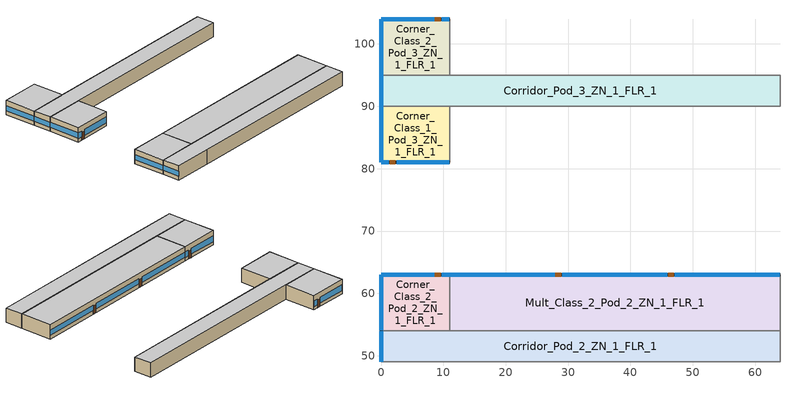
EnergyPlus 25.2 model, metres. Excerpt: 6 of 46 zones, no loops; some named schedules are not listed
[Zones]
Corridor_Pod_2_ZN_1_FLR_1
 floor ground (Corridor_Pod_2_ZN_1_FLR_1_Floor_Ffactor): 0,54 64,54 64,49 0,49 z0
 wall outside (nonres_ext_wall_grd): 0,54 0,49 z0:4
 wall to Corner_Class_1_Pod_2_ZN_1_FLR_1 (int_wall): 0,49 11,49 z0:4
 wall to Mult_Class_1_Pod_2_ZN_1_FLR_1 (int_wall): 11,49 64,49 z0:4
 wall to Main_Corridor_ZN_1_FLR_1 (int_wall): 64,49 64,54 z0:4
 wall to Mult_Class_2_Pod_2_ZN_1_FLR_1 (int_wall): 64,54 11,54 z0:4
 wall to Corner_Class_2_Pod_2_ZN_1_FLR_1 (int_wall): 11,54 0,54 z0:4
 window (NonresWindow_U_0.369_SHGC_0.357): 0,53.95 0,49.05 z1.1:2.53
 ceiling to Corridor_Pod_2_ZN_1_FLR_2 (int_slab_ceiling): 0,49 64,49 64,54 0,54 z4
Corner_Class_2_Pod_2_ZN_1_FLR_1
 floor ground (Corner_Class_2_Pod_2_ZN_1_FLR_1_Floor_Ffactor): 0,63 11,63 11,54 0,54 z0
 wall outside (nonres_ext_wall_grd): 11,63 0,63 0,54 z0:4
 wall to Mult_Class_2_Pod_2_ZN_1_FLR_1 (int_wall): 11,54 11,63 z0:4
 window (NonresWindow_U_0.369_SHGC_0.357): 0,62.95 0,54.05 z1.1:2.52; 10.95,63 9.73,63 / 8.51,63 0.05,63 z0.92:2.51
 door (Swinging Door_con): 9.57,63 8.65,63 z0:2.13
 ceiling to Corner_Class_2_Pod_2_ZN_1_FLR_2 (int_slab_ceiling): 0,54 11,54 11,63 0,63 z4
Mult_Class_2_Pod_2_ZN_1_FLR_1
 floor ground (Mult_Class_2_Pod_2_ZN_1_FLR_1_Floor_Ffactor): 11,63 64,63 64,54 11,54 z0
 wall outside (nonres_ext_wall_grd): 64,63 11,63 z0:4
 wall to Main_Corridor_ZN_1_FLR_1 (int_wall): 64,54 64,63 z0:4
 window (NonresWindow_U_0.369_SHGC_0.357): 63.95,63 47.13,63 / 27.87,63 11.05,63 / 45.91,63 29.09,63 z1.03:2.5
 door (Swinging Door_con): 46.97,63 46.06,63 / 28.89,63 27.98,63 z0:2.13
 ceiling to Mult_Class_2_Pod_2_ZN_1_FLR_2 (int_slab_ceiling): 11,54 64,54 64,63 11,63 z4
Corner_Class_1_Pod_3_ZN_1_FLR_1
 floor ground (Corner_Class_1_Pod_3_ZN_1_FLR_1_Floor_Ffactor): 0,90 11,90 11,81 0,81 z0
 wall outside (nonres_ext_wall_grd): 0,90 0,81 11,81 z0:4
 wall to Mult_Class_1_Pod_3_ZN_1_FLR_1 (int_wall): 11,81 11,90 z0:4
 wall to Corridor_Pod_3_ZN_1_FLR_1 (int_wall): 11,90 0,90 z0:4
 window (NonresWindow_U_0.369_SHGC_0.357): 0,89.95 0,81.05 z1.1:2.52; 0.05,81 1.27,81 / 2.49,81 10.95,81 z0.92:2.51
 door (Swinging Door_con): 1.4,81 2.31,81 z0:2.13
 ceiling to Corner_Class_1_Pod_3_ZN_1_FLR_2 (int_slab_ceiling): 0,81 11,81 11,90 0,90 z4
Corridor_Pod_3_ZN_1_FLR_1
 floor ground (Corridor_Pod_3_ZN_1_FLR_1_Floor_Ffactor): 0,95 64,95 64,90 0,90 z0
 wall outside (nonres_ext_wall_grd): 0,95 0,90 z0:4
 wall to Mult_Class_1_Pod_3_ZN_1_FLR_1 (int_wall): 11,90 64,90 z0:4
 wall to Bathrooms_ZN_1_FLR_1 (int_wall): 64,90 64,95 z0:4
 wall to Mult_Class_2_Pod_3_ZN_1_FLR_1 (int_wall): 64,95 11,95 z0:4
 wall to Corner_Class_2_Pod_3_ZN_1_FLR_1 (int_wall): 11,95 0,95 z0:4
 window (NonresWindow_U_0.369_SHGC_0.357): 0,94.95 0,90.05 z1.1:2.53
 ceiling to Corridor_Pod_3_ZN_1_FLR_2 (int_slab_ceiling): 0,90 64,90 64,95 0,95 z4
Corner_Class_2_Pod_3_ZN_1_FLR_1
 floor ground (Corner_Class_2_Pod_3_ZN_1_FLR_1_Floor_Ffactor): 0,104 11,104 11,95 0,95 z0
 wall outside (nonres_ext_wall_grd): 11,104 0,104 0,95 z0:4
 wall to Mult_Class_2_Pod_3_ZN_1_FLR_1 (int_wall): 11,95 11,104 z0:4
 window (NonresWindow_U_0.369_SHGC_0.357): 0,103.95 0,95.05 z1.1:2.52; 10.95,104 9.73,104 / 8.51,104 0.05,104 z0.92:2.51
 door (Swinging Door_con): 9.55,104 8.64,104 z0:2.13
 ceiling to Corner_Class_2_Pod_3_ZN_1_FLR_2 (int_slab_ceiling): 0,95 11,95 11,104 0,104 z4
[Building]
SchoolSecondary: North Axis=0; Terrain=City; Loads Convergence Tolerance Value=0.04; Temperature Convergence Tolerance Value=0.2; Solar Distribution=FullInteriorAndExterior; Maximum Number of Warmup Days=50; Minimum Number of Warmup Days=6
[Site:Location]
Albuquerque.Intl.Sunport_NM_USA WMO=723650: Latitude=35.04; Longitude=-106.62; Time Zone=-7; Elevation=1620
[SizingPeriod:DesignDay] Day of Month=21; DryBulb Temperature Range Modifier Type=DefaultMultipliers; Humidity Condition Type=Wetbulb; Barometric Pressure=83318; Rain Indicator=No; Snow Indicator=No; Daylight Saving Time Indicator=No
Name | Month | Day Type | Maximum DryBulb Temperature | Daily DryBulb Temperature Range | Wetbulb or DewPoint at Maximum DryBulb | Wind Speed | Wind Direction | Solar Model Indicator | Sky Clearness | ASHRAE Clear Sky Optical Depth for Beam Irradiance taub | ASHRAE Clear Sky Optical Depth for Diffuse Irradiance taud
Albuquerque.Intl.Sunport_NM_USA Ann Htg 99.6% Condns DB | 12 | WinterDesignDay | -7.9 | 0 | -7.9 | 3.2 | 0 | ASHRAEClearSky | 0
Albuquerque.Intl.Sunport_NM_USA Ann Clg .4% Condns DB=>MWB | 7 | SummerDesignDay | 35.1 | 13.5 | 15.7 | 4.4 | 220 | ASHRAETau |  | 0.463 | 1.887
[Site:GroundTemperature:FCfactorMethod]
January Ground Temperature=13.7; February Ground Temperature=7; March Ground Temperature=2.1; April Ground Temperature=2.6; May Ground Temperature=4.3; June Ground Temperature=8.8; July Ground Temperature=13.9; August Ground Temperature=17.8; September Ground Temperature=23.2; October Ground Temperature=25.6; November Ground Temperature=24.1; December Ground Temperature=20.5
[Site:WaterMainsTemperature]
Calculation Method=CORRELATION; Annual Average Outdoor Air Temperature=13.6333; Maximum Difference In Monthly Average Outdoor Air Temperatures=23.5
[Material]
Name | Roughness | Thickness | Conductivity | Density | Specific Heat | Thermal Absorptance | Solar Absorptance | Visible Absorptance
Std Wood 6inch | MediumSmooth | 0.15 | 0.12 | 540 | 1210 | 0.9 | 0.7 | 0.7
F07 25mm stucco | Smooth | 0.0254 | 0.72 | 1856 | 840 | 0.9 | 0.7 | 0.7
G01 13mm gypsum board | Smooth | 0.0127 | 0.16 | 800 | 1090 | 0.9 | 0.7 | 0.5
G01 16mm gypsum board | MediumSmooth | 0.0159 | 0.16 | 800 | 1090
100mm Normalweight concrete floor | MediumRough | 0.1016 | 2.31 | 2322 | 832
[Material:NoMass] Thermal Absorptance=0.9; Solar Absorptance=0.7
Name | Roughness | Thermal Resistance | Visible Absorptance
Opaque Door panel_con | MediumRough | 0.475973 | 0.7
CP02 CARPET PAD | VeryRough | 0.21648 | 0.8
Nonres_Exterior_Wall_Insulation_grd | MediumSmooth | 1.34659 | 0.7
[WindowMaterial:SimpleGlazingSystem]
Nonres Window Glazing Layer: UFactor=2.09528; Solar Heat Gain Coefficient=0.357; Visible Transmittance=0.3927
[Construction]
Swinging Door_con: Opaque Door panel_con
InteriorFurnishings: Std Wood 6inch
int_wall: G01 13mm gypsum board, G01 13mm gypsum board
int_slab_ceiling: CP02 CARPET PAD, 100mm Normalweight concrete floor
nonres_ext_wall_grd: F07 25mm stucco, G01 16mm gypsum board, Nonres_Exterior_Wall_Insulation_grd, G01 16mm gypsum board
NonresWindow_U_0.369_SHGC_0.357: Nonres Window Glazing Layer
[Construction:FfactorGroundFloor] FFactor=0.90012
Name | Area | PerimeterExposed
Corridor_Pod_2_ZN_1_FLR_1_Floor_Ffactor; Corridor_Pod_3_ZN_1_FLR_1_Floor_Ffactor | 320 | 5
Corner_Class_2_Pod_2_ZN_1_FLR_1_Floor_Ffactor; Corner_Class_1_Pod_3_ZN_1_FLR_1_Floor_Ffactor; Corner_Class_2_Pod_3_ZN_1_FLR_1_Floor_Ffactor | 99 | 20
Mult_Class_2_Pod_2_ZN_1_FLR_1_Floor_Ffactor | 477 | 53
[Zone] Type=1; Multiplier=1; Ceiling Height=4; Floor Area=autocalculate; Part of Total Floor Area=Yes
Name | Volume
Corridor_Pod_2_ZN_1_FLR_1; Corridor_Pod_3_ZN_1_FLR_1 | 1280
Corner_Class_2_Pod_2_ZN_1_FLR_1; Corner_Class_1_Pod_3_ZN_1_FLR_1; Corner_Class_2_Pod_3_ZN_1_FLR_1 | 396
Mult_Class_2_Pod_2_ZN_1_FLR_1 | 1908
[InternalMass] Construction=InteriorFurnishings
Name | Zone or ZoneList | Surface Area
Corridor_Pod_2_ZN_1_FLR_1_InternalMass_1 | Corridor_Pod_2_ZN_1_FLR_1 | 640
Corner_Class_2_Pod_2_ZN_1_FLR_1_InternalMass_1 | Corner_Class_2_Pod_2_ZN_1_FLR_1 | 198
Mult_Class_2_Pod_2_ZN_1_FLR_1_InternalMass_1 | Mult_Class_2_Pod_2_ZN_1_FLR_1 | 954
Corner_Class_1_Pod_3_ZN_1_FLR_1_InternalMass_1 | Corner_Class_1_Pod_3_ZN_1_FLR_1 | 198
Corridor_Pod_3_ZN_1_FLR_1_InternalMass_1 | Corridor_Pod_3_ZN_1_FLR_1 | 640
Corner_Class_2_Pod_3_ZN_1_FLR_1_InternalMass_1 | Corner_Class_2_Pod_3_ZN_1_FLR_1 | 198
[People] Number of People Schedule=BLDG_OCC_SCH; Fraction Radiant=0.3; Sensible Heat Fraction=AUTOCALCULATE; Activity Level Schedule=ACTIVITY_SCH; Enable ASHRAE 55 Comfort Warnings=No; Mean Radiant Temperature Calculation Type=EnclosureAveraged; Work Efficiency Schedule=WORK_EFF_SCH; Clothing Insulation Calculation Method=ClothingInsulationSchedule; Clothing Insulation Schedule=CLOTHING_SCH; Air Velocity Schedule=AIR_VELO_SCH; Thermal Comfort Model 1 Type=FANGER
Name | Zone or ZoneList or Space or SpaceList | Number of People Calculation Method | Number of People | Floor Area per Person
Corridor_Pod_2_ZN_1_FLR_1 | Corridor_Pod_2_ZN_1_FLR_1 | People | 17.224
Corner_Class_2_Pod_2_ZN_1_FLR_1 | Corner_Class_2_Pod_2_ZN_1_FLR_1 | Area/Person |  | 2.654
Mult_Class_2_Pod_2_ZN_1_FLR_1 | Mult_Class_2_Pod_2_ZN_1_FLR_1 | Area/Person |  | 2.654
Corner_Class_1_Pod_3_ZN_1_FLR_1 | Corner_Class_1_Pod_3_ZN_1_FLR_1 | Area/Person |  | 2.654
Corridor_Pod_3_ZN_1_FLR_1 | Corridor_Pod_3_ZN_1_FLR_1 | People | 17.224
Corner_Class_2_Pod_3_ZN_1_FLR_1 | Corner_Class_2_Pod_3_ZN_1_FLR_1 | Area/Person |  | 2.654
[Lights] Design Level Calculation Method=Watts/Area; Return Air Fraction=0; Fraction Radiant=0.37; Fraction Visible=0.2; Fraction Replaceable=1; EndUse Subcategory=LightsWired; Return Air Fraction Calculated from Plenum Temperature=No
Name | Zone or ZoneList or Space or SpaceList | Schedule | Watts per Floor Area
Corridor_Pod_2_ZN_1_FLR_1_Lights | Corridor_Pod_2_ZN_1_FLR_1 | ltg_sch_corridor | 4.299174
Corner_Class_2_Pod_2_ZN_1_FLR_1_Lights | Corner_Class_2_Pod_2_ZN_1_FLR_1 | ltg_sch_classroom | 7.42257
Mult_Class_2_Pod_2_ZN_1_FLR_1_Lights | Mult_Class_2_Pod_2_ZN_1_FLR_1 | ltg_sch_classroom | 7.42257
Corner_Class_1_Pod_3_ZN_1_FLR_1_Lights | Corner_Class_1_Pod_3_ZN_1_FLR_1 | ltg_sch_classroom | 7.42257
Corridor_Pod_3_ZN_1_FLR_1_Lights | Corridor_Pod_3_ZN_1_FLR_1 | ltg_sch_corridor | 4.299174
Corner_Class_2_Pod_3_ZN_1_FLR_1_Lights | Corner_Class_2_Pod_3_ZN_1_FLR_1 | ltg_sch_classroom | 7.42257
[ElectricEquipment] Schedule=BLDG_EQUIP_SCH; Design Level Calculation Method=EquipmentLevel; Fraction Latent=0; Fraction Radiant=0.5; Fraction Lost=0; EndUse Subcategory=MiscPlug
Name | Zone or ZoneList or Space or SpaceList | Design Level
Corridor_Pod_2_ZN_1_FLR_1_PlugMisc_Equip | Corridor_Pod_2_ZN_1_FLR_1 | 1280
Corner_Class_2_Pod_2_ZN_1_FLR_1_PlugMisc_Equip | Corner_Class_2_Pod_2_ZN_1_FLR_1 | 990
Mult_Class_2_Pod_2_ZN_1_FLR_1_PlugMisc_Equip | Mult_Class_2_Pod_2_ZN_1_FLR_1 | 4770
Corner_Class_1_Pod_3_ZN_1_FLR_1_PlugMisc_Equip | Corner_Class_1_Pod_3_ZN_1_FLR_1 | 990
Corridor_Pod_3_ZN_1_FLR_1_PlugMisc_Equip | Corridor_Pod_3_ZN_1_FLR_1 | 1280
Corner_Class_2_Pod_3_ZN_1_FLR_1_PlugMisc_Equip | Corner_Class_2_Pod_3_ZN_1_FLR_1 | 990
[ZoneInfiltration:DesignFlowRate] Schedule=INFIL_SCH_PNNL; Design Flow Rate Calculation Method=Flow/ExteriorWallArea; Flow Rate per Exterior Surface Area=0.000569572; Constant Term Coefficient=0; Temperature Term Coefficient=0; Velocity Term Coefficient=0.224; Velocity Squared Term Coefficient=0
Name | Zone or ZoneList or Space or SpaceList
Corridor_Pod_2_ZN_1_FLR_1_Infiltration | Corridor_Pod_2_ZN_1_FLR_1
Corner_Class_2_Pod_2_ZN_1_FLR_1_Infiltration | Corner_Class_2_Pod_2_ZN_1_FLR_1
Mult_Class_2_Pod_2_ZN_1_FLR_1_Infiltration | Mult_Class_2_Pod_2_ZN_1_FLR_1
Corner_Class_1_Pod_3_ZN_1_FLR_1_Infiltration | Corner_Class_1_Pod_3_ZN_1_FLR_1
Corridor_Pod_3_ZN_1_FLR_1_Infiltration | Corridor_Pod_3_ZN_1_FLR_1
Corner_Class_2_Pod_3_ZN_1_FLR_1_Infiltration | Corner_Class_2_Pod_3_ZN_1_FLR_1
[Exterior:Lights] Control Option=AstronomicalClock; EndUse Subcategory=General
Name | Schedule | Design Level
Exterior_Lights_a | Exterior_lighting_schedule_a | 453.7
Exterior_Lights_b | Exterior_lighting_schedule_b_2016 | 2195.85
Exterior_Lights_c | Exterior_lighting_schedule_c_2016 | 2015.29
[HVACTemplate:Zone:VRF] Template VRF System=VRF_System_1; Heating Outdoor Air Flow Rate=Autosize; No Load Outdoor Air Flow Rate=Autosize; Outdoor Air Method=Autosize; Outdoor Air Flow Rate per Person=Autosize; Cooling Coil Type=Autosize; Cooling Coil Availability Schedule=Autosize; Heat Pump Heating Coil Type=Autosize; Zone Terminal Unit On Parasitic Electric Energy Use=Autosize; Zone Terminal Unit Off Parasitic Electric Energy Use=-5
Corridor_Pod_2_ZN_1_FLR_1; Corner_Class_2_Pod_2_ZN_1_FLR_1; Mult_Class_2_Pod_2_ZN_1_FLR_1; Corner_Class_1_Pod_3_ZN_1_FLR_1
[ZoneControl:Thermostat] Control Type Schedule=ThermostatSetpoint:DualSetpoint; Control 1=Htg-SetP-Sch
Name | Zone or ZoneList
Thermostat_Corridor_Pod_2_ZN_1_FLR_1 | Corridor_Pod_2_ZN_1_FLR_1
Thermostat_Corner_Class_2_Pod_2_ZN_1_FLR_1 | Corner_Class_2_Pod_2_ZN_1_FLR_1
Thermostat_Mult_Class_2_Pod_2_ZN_1_FLR_1 | Mult_Class_2_Pod_2_ZN_1_FLR_1
Thermostat_Corner_Class_1_Pod_3_ZN_1_FLR_1 | Corner_Class_1_Pod_3_ZN_1_FLR_1
Thermostat_Corridor_Pod_3_ZN_1_FLR_1 | Corridor_Pod_3_ZN_1_FLR_1
Thermostat_Corner_Class_2_Pod_3_ZN_1_FLR_1 | Corner_Class_2_Pod_3_ZN_1_FLR_1
[SCHEDULE:COMPACT]
ltg_sch_classroom: Through: 6/30, For: SummerDesignDay, Until: 24:00, 1, For: WinterDesignDay, Until: 24:00, 0, For: Weekdays, Until: 7:00, 0.12012, Until: 21:00, 0.60975, Until: 24:00, 0.12012, For: Saturday, Until: 24:00, 0.12012, For: AllOtherDays, Until: 24:00, 0.12012, Through: 9/1, For: SummerDesignDay, Until: 24:00, 1, For: WinterDesignDay, Until: 24:00, 0, For: Weekdays, Until: 8:00, 0.12012, Until: 20:00, 0.33875, Until: 24:00, 0.12012, For: Saturday, Until: 24:00, 0.12012, For: AllOtherDays, Until: 24:00, 0.12012, Through: 12/31, For: SummerDesignDay, Until: 24:00, 1, For: WinterDesignDay, Until: 24:00, 0, For: Weekdays, Until: 7:00, 0.12012, Until: 21:00, 0.60975, Until: 24:00, 0.12012, For: Saturday, Until: 24:00, 0.12012, For: AllOtherDays, Until: 24:00, 0.12012
ltg_sch_corridor: Through: 6/30, For: SummerDesignDay, Until: 24:00, 1, For: WinterDesignDay, Until: 24:00, 0, For: Weekdays, Until: 7:00, 0.12179, Until: 21:00, 0.61822, Until: 24:00, 0.12179, For: Saturday, Until: 24:00, 0.12179, For: AllOtherDays, Until: 24:00, 0.12179, Through: 9/1, For: SummerDesignDay, Until: 24:00, 1, For: WinterDesignDay, Until: 24:00, 0, For: Weekdays, Until: 8:00, 0.12179, Until: 20:00, 0.34346, Until: 24:00, 0.12179, For: Saturday, Until: 24:00, 0.12179, For: AllOtherDays, Until: 24:00, 0.12179, Through: 12/31, For: SummerDesignDay, Until: 24:00, 1, For: WinterDesignDay, Until: 24:00, 0, For: Weekdays, Until: 7:00, 0.12179, Until: 21:00, 0.61822, Until: 24:00, 0.12179, For: Saturday, Until: 24:00, 0.12179, For: AllOtherDays, Until: 24:00, 0.12179
[Schedule:Compact]
BLDG_EQUIP_SCH: Through: 6/30, For: SummerDesignDay, Until: 08:00, 0.35, Until: 17:00, 0.95, Until: 24:00, 0.35, For: WinterDesignDay, Until: 24:00, 0.35, For: Weekdays, Until: 08:00, 0.295624, Until: 17:00, 0.90367, Until: 21:00, 0.332931, Until: 24:00, 0.295624, For: WeekEnds Holidays AllOtherDays, Until: 24:00, 0.295624, Through: 9/1, For: SummerDesignDay, Until: 24:00, 0.90367, For: WinterDesignDay, Until: 24:00, 0.25, For: Weekdays, Until: 08:00, 0.21116, Until: 17:00, 0.475616, Until: 21:00, 0.237808, Until: 24:00, 0.21116, For: WeekEnds Holidays AllOtherDays, Until: 24:00, 0.21116, Through: 12/31, For: SummerDesignDay, Until: 08:00, 0.35, Until: 17:00, 0.95, Until: 24:00, 0.35, For: WinterDesignDay, Until: 24:00, 0.35, For: Weekdays, Until: 08:00, 0.295624, Until: 17:00, 0.90367, Until: 21:00, 0.332931, Until: 24:00, 0.295624, For: WeekEnds Holidays AllOtherDays, Until: 24:00, 0.295624
BLDG_OCC_SCH: Through: 6/15, For: Weekdays, Until: 08:00, 0, Until: 16:00, 0.95, Until: 21:00, 0.15, Until: 24:00, 0, For: SummerDesignDay, Until: 08:00, 1e-09, Until: 16:00, 0.95, Until: 21:00, 0.15, Until: 24:00, 1e-09, For: WeekEnds WinterDesignDay Holidays AllOtherDays, Until: 24:00, 0, Through: 9/15, For: Weekdays, Until: 08:00, 0, Until: 16:00, 0.15, Until: 21:00, 0.15, Until: 24:00, 0, For: SummerDesignDay, Until: 24:00, 0.95, For: WeekEnds WinterDesignDay Holidays AllOtherDays, Until: 24:00, 0, Through: 12/31, For: Weekdays, Until: 08:00, 0, Until: 16:00, 0.95, Until: 21:00, 0.15, Until: 24:00, 0, For: SummerDesignDay, Until: 08:00, 1e-09, Until: 16:00, 0.95, Until: 21:00, 0.15, Until: 24:00, 1e-09, For: WeekEnds WinterDesignDay Holidays AllOtherDays, Until: 24:00, 0
INFIL_SCH_PNNL: Through: 12/31, For: Weekdays, Until: 07:00, 1, Until: 21:00, 0.25, Until: 24:00, 1, For: WeekEnds SummerDesignDay WinterDesignDay Holidays AllOtherDays, Until: 24:00, 1
WORK_EFF_SCH: Through: 12/31, For: AllDays, Until: 24:00, 0
AIR_VELO_SCH: Through: 12/31, For: AllDays, Until: 24:00, 0.2
CLOTHING_SCH: Through: 04/30, For: AllDays, Until: 24:00, 1.1, Through: 09/30, For: AllDays, Until: 24:00, 0.6, Through: 12/31, For: AllDays, Until: 24:00, 1.1
ACTIVITY_SCH: Through: 12/31, For: AllDays, Until: 24:00, 120
Exterior_lighting_schedule_a: Through:12/31, For:AllDays, Until: 06:00, 0, Until: 24:00, 1
Exterior_lighting_schedule_b_2016: Through:12/31, For:AllDays, Until: 06:00, 0.5, Until: 24:00, 1
Exterior_lighting_schedule_c_2016: Through:12/31, For:AllDays, Until: 06:00, 0.5, Until: 21:00, 1, Until: 24:00, 0.5
